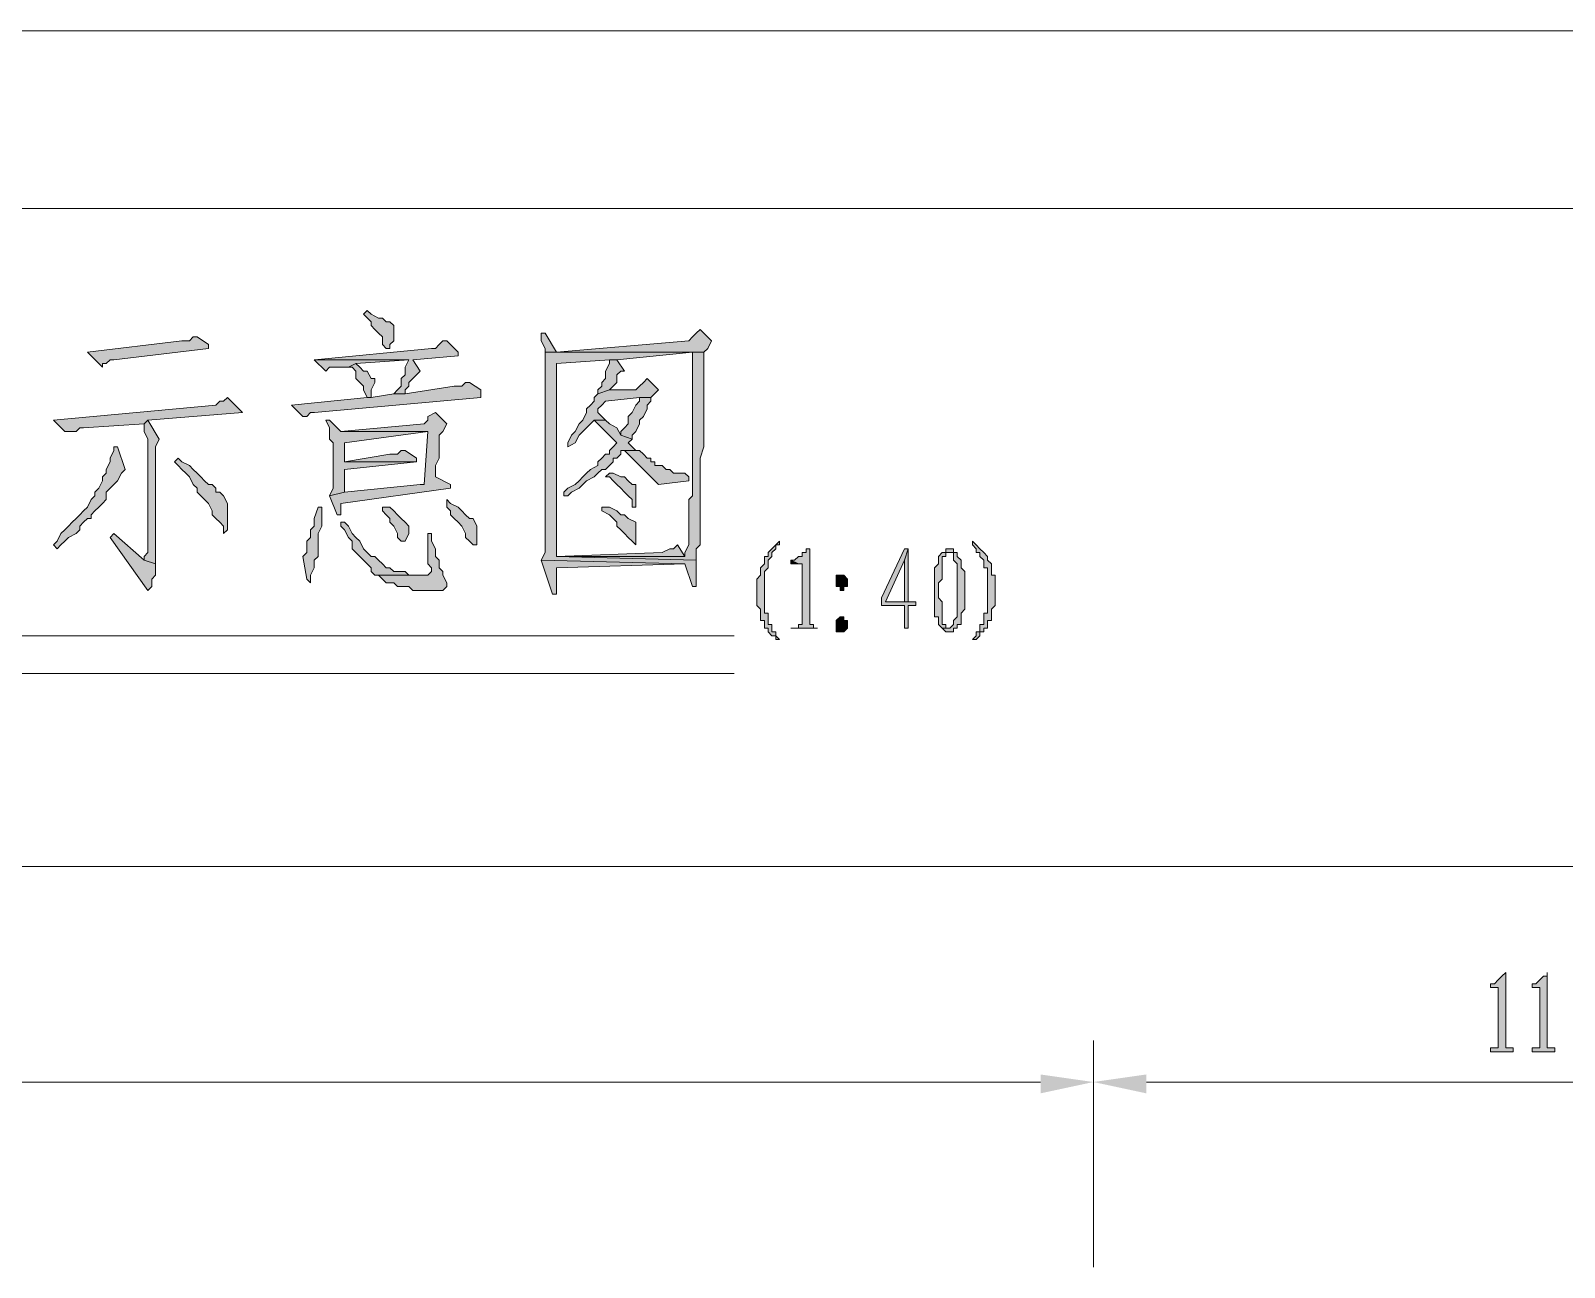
# Model space of a CAD drawing. Header units: millimetres. Extents: x 6 to 291, y 4 to 206.
# Drawn here: x 161.59 to 178.75, y 170.22 to 184.07 of the extents above; entities that cross this region are included whole.
import ezdxf

# ---------------------------------------------------------------- set-up
doc = ezdxf.new("R2010")
doc.units = ezdxf.units.MM
doc.layers.add('C00-00-00', color=7, linetype='Continuous')

msp = doc.modelspace()

# ---------------------------------------------------------------- hatches: boundary and pattern name
at = {"layer": 'C00-00-00'}
h = msp.add_hatch(color=256, dxfattribs=at)
h.dxf.hatch_style = 2
h.paths.add_polyline_path([(165.354006, 180.93267), (165.311672, 180.890336), (165.396339, 180.80567), (165.396339, 180.763336), (165.438672, 180.721003), (165.481006, 180.67867), (165.523339, 180.636336), (165.523339, 180.55167), (165.565672, 180.509336), (165.608006, 180.509336), (165.608006, 180.55167), (165.650339, 180.594003), (165.650339, 180.67867), (165.650339, 180.721003), (165.650339, 180.763336), (165.608006, 180.80567), (165.565672, 180.80567), (165.523339, 180.848003), (165.481006, 180.848003), (165.396339, 180.890336)])
h = msp.add_hatch(color=256, dxfattribs=at)
h.dxf.hatch_style = 2
h.paths.add_polyline_path([(163.449003, 180.636336), (163.406669, 180.636336), (163.364336, 180.594002), (163.322003, 180.594002), (163.279669, 180.594002), (162.221336, 180.467002), (162.390669, 180.297669), (162.390669, 180.340002), (162.433003, 180.340002), (162.475336, 180.382336), (162.517669, 180.382336), (163.576003, 180.509336), (163.576003, 180.551669)])
h = msp.add_hatch(color=256, dxfattribs=at)
h.dxf.hatch_style = 2
h.paths.add_polyline_path([(166.243002, 180.594003), (166.200669, 180.594003), (166.158335, 180.55167), (166.116002, 180.509337), (166.073669, 180.509337), (164.761335, 180.382337), (165.819669, 180.382337), (165.777335, 180.29767), (165.777335, 180.255337), (165.777335, 180.213003), (165.735002, 180.17067), (165.735002, 180.086003), (165.692669, 180.04367), (165.650335, 180.001337), (165.777335, 180.001337), (165.777335, 180.04367), (165.819669, 180.086003), (165.819669, 180.128337), (165.862002, 180.17067), (165.904335, 180.213003), (165.946669, 180.255337), (165.862002, 180.382337), (166.370002, 180.42467), (166.370002, 180.467003)])
h = msp.add_hatch(color=256, dxfattribs=at)
h.dxf.hatch_style = 2
h.paths.add_polyline_path([(167.343661, 180.67867), (167.301328, 180.67867), (167.301328, 180.594003), (167.343661, 180.509337), (167.343661, 180.467003), (168.994661, 180.467003), (168.994661, 179.78967), (168.994661, 179.705003), (168.994661, 178.858337), (168.952328, 178.816003), (168.952328, 178.689003), (168.952328, 178.64667), (168.952328, 178.350337), (168.952328, 178.308003), (168.909995, 178.223337), (168.909995, 178.181003), (167.470661, 178.181003), (169.036995, 178.13867), (169.036995, 178.26567), (169.079328, 178.308003), (169.079328, 178.689003), (169.079328, 178.731337), (169.079328, 179.28167), (169.121661, 179.40867), (169.121661, 180.04367), (169.121661, 180.128337), (169.121661, 180.467003), (167.470661, 180.467003)])
h = msp.add_hatch(color=256, dxfattribs=at)
h.dxf.hatch_style = 2
h.paths.add_polyline_path([(169.079328, 180.721002), (169.036994, 180.678669), (168.994661, 180.636336), (168.952328, 180.594002), (167.470661, 180.467002), (169.121661, 180.467002), (169.163994, 180.509336), (169.206328, 180.594002)])
h = msp.add_hatch(color=256, dxfattribs=at)
h.dxf.hatch_style = 2
h.paths.add_polyline_path([(167.343661, 180.467002), (167.343661, 180.340002), (167.343661, 178.731336), (167.343661, 178.646669), (167.343661, 178.223336), (167.301328, 178.138669), (168.909995, 178.096336), (168.994661, 177.842336), (169.036995, 177.842336), (169.036995, 177.884669), (169.036995, 177.969336), (169.036995, 178.011669), (169.036995, 178.138669), (167.470661, 178.181002), (167.470661, 178.223336), (167.470661, 180.340002), (168.063328, 180.382336), (168.147995, 180.382336), (168.994661, 180.467002)])
h = msp.add_hatch(color=256, dxfattribs=at)
h.dxf.hatch_style = 2
h.paths.add_polyline_path([(164.761326, 180.382336), (164.888326, 180.255336), (164.930659, 180.297669), (164.972992, 180.297669), (165.015326, 180.297669), (165.142326, 180.297669), (165.226992, 180.340002), (165.819659, 180.382336)])
h = msp.add_hatch(color=256, dxfattribs=at)
h.dxf.hatch_style = 2
h.paths.add_polyline_path([(165.226995, 180.340001), (165.142328, 180.297668), (165.184661, 180.297668), (165.226995, 180.255335), (165.226995, 180.170668), (165.269328, 180.128335), (165.311661, 180.086001), (165.311661, 180.043668), (165.353995, 179.959001), (165.396328, 179.959001), (165.396328, 180.043668), (165.438661, 180.128335), (165.438661, 180.170668), (165.396328, 180.170668), (165.353995, 180.255335), (165.311661, 180.255335), (165.269328, 180.297668)])
h = msp.add_hatch(color=256, dxfattribs=at)
h.dxf.hatch_style = 2
h.paths.add_polyline_path([(168.148005, 180.382336), (168.063339, 180.382336), (168.063339, 180.340002), (168.021005, 180.255336), (168.021005, 180.170669), (167.978672, 180.128336), (167.978672, 180.086002), (167.936339, 180.043669), (167.936339, 180.001336), (168.063339, 180.043669), (168.105672, 180.086002), (168.148005, 180.128336), (168.148005, 180.213002), (168.190339, 180.255336), (168.232672, 180.255336)])
h = msp.add_hatch(color=256, dxfattribs=at)
h.dxf.hatch_style = 2
h.paths.add_polyline_path([(166.497008, 180.128336), (166.454674, 180.128336), (166.412341, 180.086003), (166.327674, 180.086003), (165.777341, 180.001336), (165.650341, 180.001336), (165.396341, 179.959003), (165.354008, 179.959003), (164.507341, 179.874336), (164.634341, 179.747336), (164.676674, 179.747336), (164.719008, 179.789669), (164.761341, 179.789669), (166.624008, 179.959003), (166.624008, 180.043669)])
h = msp.add_hatch(color=256, dxfattribs=at)
h.dxf.hatch_style = 2
h.paths.add_polyline_path([(168.486663, 180.170668), (168.44433, 180.128335), (168.401997, 180.086002), (168.359663, 180.043668), (168.06333, 180.043668), (167.93633, 180.001335), (167.893997, 179.959002), (167.893997, 179.916668), (167.851663, 179.874335), (167.80933, 179.832002), (167.80933, 179.789668), (167.766997, 179.705002), (167.724663, 179.662668), (167.68233, 179.578002), (167.639997, 179.535668), (167.597663, 179.451002), (167.597663, 179.408668), (167.68233, 179.451002), (167.724663, 179.535668), (167.766997, 179.578002), (167.80933, 179.620335), (167.851663, 179.662668), (167.893997, 179.705002), (168.020997, 179.705002), (167.93633, 179.789668), (167.93633, 179.832002), (167.978663, 179.874335), (168.020997, 179.916668), (168.401997, 179.959002), (168.528997, 179.959002), (168.613663, 180.043668)])
h = msp.add_hatch(color=256, dxfattribs=at)
h.dxf.hatch_style = 2
h.paths.add_polyline_path([(163.787661, 179.959003), (163.745328, 179.91667), (163.702994, 179.91667), (163.660661, 179.874336), (161.840328, 179.705003), (161.967328, 179.578003), (162.051994, 179.578003), (162.094328, 179.578003), (162.136661, 179.620336), (162.178994, 179.620336), (162.856328, 179.66267), (162.898661, 179.705003), (163.956994, 179.78967), (163.914661, 179.832003)])
h = msp.add_hatch(color=256, dxfattribs=at)
h.dxf.hatch_style = 2
h.paths.add_polyline_path([(168.529006, 179.959003), (168.402006, 179.959003), (168.402006, 179.91667), (168.359672, 179.874336), (168.317339, 179.78967), (168.275006, 179.747336), (168.275006, 179.66267), (168.232672, 179.620336), (168.190339, 179.578003), (168.190339, 179.53567), (168.317339, 179.493336), (168.317339, 179.53567), (168.359672, 179.578003), (168.402006, 179.66267), (168.402006, 179.705003), (168.444339, 179.747336), (168.486672, 179.832003), (168.486672, 179.874336), (168.529006, 179.91667)])
h = msp.add_hatch(color=256, dxfattribs=at)
h.dxf.hatch_style = 2
h.paths.add_polyline_path([(166.116007, 179.78967), (166.03134, 179.747336), (166.03134, 179.705003), (165.989007, 179.66267), (165.057674, 179.578003), (166.03134, 179.578003), (165.989007, 178.985336), (165.946674, 178.985336), (165.100007, 178.90067), (164.930674, 178.858336), (165.01534, 178.64667), (165.057674, 178.64667), (165.057674, 178.731336), (165.057674, 178.77367), (166.28534, 178.943003), (166.28534, 178.985336), (166.116007, 179.070003), (166.116007, 179.197003), (166.15834, 179.28167), (166.15834, 179.493336), (166.15834, 179.53567), (166.200674, 179.578003), (166.243007, 179.66267)])
h = msp.add_hatch(color=256, dxfattribs=at)
h.dxf.hatch_style = 2
h.paths.add_polyline_path([(162.898665, 179.705003), (162.856331, 179.66267), (162.856331, 179.620336), (162.856331, 179.578003), (162.898665, 179.493336), (162.898665, 178.223336), (162.856331, 178.181003), (162.856331, 178.13867), (162.983331, 178.096336), (162.983331, 179.15467), (162.983331, 179.197003), (162.983331, 179.28167), (162.983331, 179.366336), (162.983331, 179.40867), (163.025665, 179.493336)])
h = msp.add_hatch(color=256, dxfattribs=at)
h.dxf.hatch_style = 2
h.paths.add_polyline_path([(164.930663, 179.705003), (164.888329, 179.705003), (164.930663, 179.620336), (164.930663, 179.53567), (164.930663, 179.493336), (164.972996, 179.451003), (164.972996, 179.28167), (164.972996, 179.197003), (164.972996, 178.985336), (164.972996, 178.943003), (164.930663, 178.858336), (165.099996, 178.90067), (165.099996, 179.15467), (165.904329, 179.239336), (165.099996, 179.239336), (165.099996, 179.28167), (165.099996, 179.451003), (166.031329, 179.578003), (165.057663, 179.578003)])
h = msp.add_hatch(color=256, dxfattribs=at)
h.dxf.hatch_style = 2
h.paths.add_polyline_path([(168.020994, 179.705003), (167.893994, 179.705003), (168.147994, 179.451003), (168.105661, 179.40867), (168.063328, 179.366336), (168.063328, 179.324003), (168.020994, 179.324003), (167.978661, 179.28167), (167.936328, 179.239336), (167.936328, 179.197003), (167.851661, 179.15467), (167.809328, 179.112336), (167.766994, 179.070003), (167.724661, 179.02767), (167.682328, 178.985336), (167.597661, 178.943003), (167.555328, 178.90067), (167.555328, 178.858336), (167.597661, 178.858336), (167.639994, 178.90067), (167.724661, 178.943003), (167.766994, 178.985336), (167.809328, 179.02767), (167.893994, 179.070003), (167.936328, 179.112336), (167.978661, 179.15467), (168.020994, 179.15467), (168.063328, 179.197003), (168.105661, 179.239336), (168.105661, 179.28167), (168.147994, 179.28167), (168.190328, 179.324003), (168.190328, 179.366336), (168.232661, 179.366336), (168.359661, 179.366336), (168.317328, 179.40867), (168.274994, 179.451003), (168.317328, 179.493336), (168.190328, 179.53567), (168.147994, 179.620336), (168.063328, 179.66267)])
h = msp.add_hatch(color=256, dxfattribs=at)
h.dxf.hatch_style = 2
h.paths.add_polyline_path([(162.560006, 179.408669), (162.517673, 179.408669), (162.517673, 179.366336), (162.47534, 179.281669), (162.47534, 179.239336), (162.433006, 179.154669), (162.433006, 179.112336), (162.390673, 179.070002), (162.390673, 179.027669), (162.34834, 178.943002), (162.306006, 178.900669), (162.306006, 178.858336), (162.263673, 178.816002), (162.22134, 178.731336), (162.179006, 178.689002), (162.136673, 178.646669), (162.09434, 178.604336), (162.052006, 178.562002), (162.009673, 178.519669), (161.96734, 178.477336), (161.925006, 178.435002), (161.882673, 178.350336), (161.84034, 178.308002), (161.882673, 178.265669), (161.925006, 178.308002), (161.96734, 178.350336), (162.009673, 178.392669), (162.09434, 178.435002), (162.136673, 178.477336), (162.136673, 178.519669), (162.179006, 178.562002), (162.22134, 178.604336), (162.263673, 178.604336), (162.263673, 178.646669), (162.306006, 178.689002), (162.34834, 178.731336), (162.390673, 178.773669), (162.433006, 178.816002), (162.433006, 178.900669), (162.47534, 178.943002), (162.517673, 178.985336), (162.560006, 179.027669), (162.60234, 179.112336), (162.644673, 179.154669)])
h = msp.add_hatch(color=256, dxfattribs=at)
h.dxf.hatch_style = 2
h.paths.add_polyline_path([(163.237339, 179.281668), (163.195006, 179.239335), (163.237339, 179.197001), (163.279672, 179.154668), (163.322006, 179.112335), (163.364339, 179.070001), (163.406672, 178.985335), (163.449006, 178.943001), (163.449006, 178.900668), (163.491339, 178.858335), (163.533672, 178.816001), (163.576006, 178.773668), (163.618339, 178.689001), (163.618339, 178.646668), (163.660672, 178.604335), (163.703006, 178.562001), (163.745339, 178.519668), (163.745339, 178.435001), (163.787672, 178.477335), (163.787672, 178.773668), (163.745339, 178.858335), (163.703006, 178.900668), (163.660672, 178.900668), (163.660672, 178.943001), (163.618339, 178.985335), (163.576006, 178.985335), (163.533672, 179.027668), (163.491339, 179.070001), (163.449006, 179.112335), (163.406672, 179.154668), (163.364339, 179.197001), (163.279672, 179.239335)])
h = msp.add_hatch(color=256, dxfattribs=at)
h.dxf.hatch_style = 2
h.paths.add_polyline_path([(165.777333, 179.366337), (165.734999, 179.366337), (165.692666, 179.324004), (165.650333, 179.324004), (165.607999, 179.324004), (165.099999, 179.239337), (165.904333, 179.239337), (165.904333, 179.28167)])
h = msp.add_hatch(color=256, dxfattribs=at)
h.dxf.hatch_style = 2
h.paths.add_polyline_path([(168.359669, 179.366337), (168.232669, 179.366337), (168.613669, 178.985337), (168.952335, 179.02767), (168.952335, 179.070004), (168.910002, 179.112337), (168.825335, 179.112337), (168.783002, 179.112337), (168.740669, 179.15467), (168.698335, 179.15467), (168.656002, 179.197004), (168.613669, 179.197004), (168.571335, 179.197004), (168.571335, 179.239337), (168.529002, 179.239337), (168.529002, 179.28167), (168.486669, 179.28167), (168.444335, 179.324004), (168.402002, 179.366337)])
h = msp.add_hatch(color=256, dxfattribs=at)
h.dxf.hatch_style = 2
h.paths.add_polyline_path([(168.063337, 179.112335), (168.021003, 179.070002), (168.063337, 179.070002), (168.10567, 179.027668), (168.148003, 178.985335), (168.190337, 178.943002), (168.23267, 178.900668), (168.275003, 178.858335), (168.317337, 178.816002), (168.317337, 178.731335), (168.35967, 178.731335), (168.35967, 178.816002), (168.35967, 178.943002), (168.35967, 178.985335), (168.317337, 178.985335), (168.275003, 179.027668), (168.23267, 179.070002), (168.190337, 179.070002), (168.10567, 179.112335)])
h = msp.add_hatch(color=256, dxfattribs=at)
h.dxf.hatch_style = 2
h.paths.add_polyline_path([(164.845994, 178.731336), (164.803661, 178.731336), (164.761328, 178.604336), (164.761328, 178.51967), (164.718994, 178.477336), (164.718994, 178.39267), (164.676661, 178.350336), (164.676661, 178.26567), (164.676661, 178.223336), (164.634328, 178.181003), (164.676661, 177.927003), (164.718994, 177.88467), (164.718994, 177.927003), (164.718994, 177.969336), (164.761328, 178.054003), (164.761328, 178.13867), (164.803661, 178.181003), (164.803661, 178.223336), (164.803661, 178.435003), (164.845994, 178.51967)])
h = msp.add_hatch(color=256, dxfattribs=at)
h.dxf.hatch_style = 2
h.paths.add_polyline_path([(165.523327, 178.731336), (165.523327, 178.689003), (165.56566, 178.64667), (165.607994, 178.604336), (165.607994, 178.562003), (165.650327, 178.51967), (165.69266, 178.435003), (165.69266, 178.39267), (165.734994, 178.350336), (165.777327, 178.350336), (165.81966, 178.435003), (165.81966, 178.51967), (165.777327, 178.562003), (165.734994, 178.604336), (165.69266, 178.64667), (165.650327, 178.689003), (165.607994, 178.731336)])
h = msp.add_hatch(color=256, dxfattribs=at)
h.dxf.hatch_style = 2
h.paths.add_polyline_path([(166.243002, 178.816003), (166.243002, 178.731336), (166.285335, 178.689003), (166.285335, 178.64667), (166.327669, 178.604336), (166.370002, 178.562003), (166.412335, 178.51967), (166.454669, 178.435003), (166.454669, 178.39267), (166.497002, 178.350336), (166.539335, 178.308003), (166.581669, 178.308003), (166.581669, 178.39267), (166.581669, 178.477336), (166.581669, 178.51967), (166.539335, 178.604336), (166.497002, 178.604336), (166.454669, 178.64667), (166.412335, 178.689003), (166.370002, 178.731336), (166.285335, 178.77367)])
h = msp.add_hatch(color=256, dxfattribs=at)
h.dxf.hatch_style = 2
h.paths.add_polyline_path([(168.020994, 178.731336), (167.978661, 178.731336), (167.978661, 178.689003), (168.063328, 178.64667), (168.105661, 178.604336), (168.147994, 178.562003), (168.147994, 178.51967), (168.190328, 178.477336), (168.232661, 178.435003), (168.274994, 178.39267), (168.317328, 178.350336), (168.359661, 178.308003), (168.359661, 178.350336), (168.359661, 178.51967), (168.359661, 178.562003), (168.274994, 178.604336), (168.232661, 178.64667), (168.190328, 178.64667), (168.147994, 178.689003), (168.063328, 178.731336)])
h = msp.add_hatch(color=256, dxfattribs=at)
h.dxf.hatch_style = 2
h.paths.add_polyline_path([(165.1, 178.562003), (165.057667, 178.562003), (165.057667, 178.51967), (165.1, 178.477337), (165.142333, 178.39267), (165.184667, 178.350337), (165.184667, 178.26567), (165.227, 178.223337), (165.269333, 178.181003), (165.311667, 178.13867), (165.354, 178.096337), (165.396333, 178.054003), (165.396333, 178.01167), (165.438667, 177.969337), (165.481, 177.969337), (165.989, 177.969337), (165.904333, 177.969337), (165.862, 177.969337), (165.819667, 177.969337), (165.777333, 178.01167), (165.692667, 178.01167), (165.650333, 178.01167), (165.608, 178.054003), (165.565667, 178.054003), (165.523333, 178.096337), (165.481, 178.13867), (165.438667, 178.181003), (165.396333, 178.181003), (165.354, 178.223337), (165.311667, 178.26567), (165.269333, 178.350337), (165.227, 178.39267), (165.184667, 178.435003), (165.142333, 178.51967)])
h = msp.add_hatch(color=256, dxfattribs=at)
h.dxf.hatch_style = 2
h.paths.add_polyline_path([(162.517664, 178.435002), (162.475331, 178.392669), (162.898664, 177.800002), (162.940997, 177.842336), (162.940997, 177.927002), (162.983331, 177.969336), (162.983331, 178.054002), (162.983331, 178.096336), (162.856331, 178.138669)])
h = msp.add_hatch(color=256, dxfattribs=at)
h.dxf.hatch_style = 2
h.paths.add_polyline_path([(166.073665, 178.435002), (166.031331, 178.435002), (166.031331, 178.308002), (166.031331, 178.223336), (166.031331, 178.096336), (166.073665, 178.054002), (166.073665, 178.011669), (166.031331, 177.969336), (165.480998, 177.969336), (165.523331, 177.927002), (165.565665, 177.884669), (165.607998, 177.884669), (165.650331, 177.884669), (165.692665, 177.842336), (165.777331, 177.842336), (165.819665, 177.842336), (165.861998, 177.800002), (165.988998, 177.800002), (166.031331, 177.800002), (166.073665, 177.800002), (166.158331, 177.800002), (166.200665, 177.800002), (166.242998, 177.842336), (166.242998, 177.884669), (166.200665, 177.969336), (166.200665, 178.011669), (166.158331, 178.054002), (166.158331, 178.096336), (166.158331, 178.138669), (166.115998, 178.181002), (166.115998, 178.265669), (166.073665, 178.350336)])
h = msp.add_hatch(color=256, dxfattribs=at)
h.dxf.hatch_style = 2
h.paths.add_polyline_path([(168.825338, 178.308004), (168.783004, 178.26567), (168.740671, 178.26567), (168.656004, 178.223337), (167.470671, 178.181004), (168.910004, 178.181004)])
h = msp.add_hatch(color=256, dxfattribs=at)
h.dxf.hatch_style = 2
h.paths.add_polyline_path([(169.96834, 178.350336), (169.926006, 178.308002), (169.883673, 178.265669), (169.84134, 178.223336), (169.84134, 178.181002), (169.799006, 178.181002), (169.799006, 178.138669), (169.799006, 178.096336), (169.756673, 178.054002), (169.756673, 178.011669), (169.756673, 177.969336), (169.71434, 177.927002), (169.71434, 177.800002), (169.71434, 177.630669), (169.756673, 177.588336), (169.756673, 177.546002), (169.756673, 177.503669), (169.756673, 177.461336), (169.799006, 177.461336), (169.799006, 177.419002), (169.799006, 177.376669), (169.84134, 177.376669), (169.84134, 177.334336), (169.883673, 177.292002), (169.926006, 177.292002), (169.926006, 177.249669), (169.96834, 177.249669), (169.926006, 177.292002), (169.926006, 177.334336), (169.883673, 177.334336), (169.883673, 177.376669), (169.883673, 177.419002), (169.84134, 177.419002), (169.84134, 177.461336), (169.84134, 177.546002), (169.799006, 177.546002), (169.799006, 178.011669), (169.84134, 178.054002), (169.84134, 178.096336), (169.84134, 178.138669), (169.883673, 178.181002), (169.883673, 178.223336), (169.926006, 178.265669), (169.926006, 178.308002), (169.96834, 178.308002)])
h = msp.add_hatch(color=256, dxfattribs=at)
h.dxf.hatch_style = 2
h.paths.add_polyline_path([(170.306998, 178.265669), (170.264665, 178.265669), (170.264665, 178.223336), (170.222331, 178.223336), (170.222331, 178.181002), (170.179998, 178.181002), (170.137665, 178.138669), (170.095331, 178.138669), (170.179998, 178.096336), (170.222331, 178.096336), (170.222331, 178.054002), (170.222331, 177.461336), (170.222331, 177.419002), (170.179998, 177.419002), (170.179998, 177.376669), (170.095331, 177.376669), (170.391665, 177.376669), (170.349331, 177.376669), (170.349331, 177.419002), (170.306998, 177.419002)])
h = msp.add_hatch(color=256, dxfattribs=at)
h.dxf.hatch_style = 2
h.paths.add_polyline_path([(171.407674, 178.265669), (171.36534, 178.265669), (171.11134, 177.715336), (171.11134, 177.630669), (171.36534, 177.630669), (171.36534, 177.376669), (171.407674, 177.376669), (171.407674, 177.630669), (171.49234, 177.630669), (171.49234, 177.673002), (171.407674, 177.673002), (171.153674, 177.673002), (171.36534, 178.138669)])
h = msp.add_hatch(color=256, dxfattribs=at)
h.dxf.hatch_style = 2
h.paths.add_polyline_path([(171.407674, 178.265669), (171.365331, 178.138668), (171.365331, 177.673003), (171.153668, 177.673003), (171.407674, 177.673003)])
h = msp.add_hatch(color=256, dxfattribs=at)
h.dxf.hatch_style = 2
h.paths.add_polyline_path([(171.788674, 178.223335), (171.746341, 178.181001), (171.746341, 178.138668), (171.746341, 178.096335), (171.704008, 178.054001), (171.704008, 178.011668), (171.704008, 177.969335), (171.704008, 177.588335), (171.704008, 177.546001), (171.704008, 177.503668), (171.746341, 177.503668), (171.746341, 177.461335), (171.746341, 177.419001), (171.788674, 177.376668), (171.873341, 177.376668), (171.831008, 177.376668), (171.831008, 177.419001), (171.788674, 177.419001), (171.788674, 177.503668), (171.788674, 177.673001), (171.746341, 177.715335), (171.746341, 177.884668), (171.788674, 177.927001), (171.788674, 178.096335), (171.788674, 178.181001), (171.831008, 178.181001), (171.831008, 178.223335), (171.873341, 178.223335)])
h = msp.add_hatch(color=256, dxfattribs=at)
h.dxf.hatch_style = 2
h.paths.add_polyline_path([(171.873327, 178.265669), (171.830994, 178.265669), (171.830994, 178.223336), (171.78866, 178.223336), (171.91566, 178.223336), (171.91566, 178.181002), (171.91566, 178.138669), (171.957994, 178.096336), (171.957994, 178.011669), (171.957994, 177.969336), (171.957994, 177.800002), (171.957994, 177.588336), (171.957994, 177.503669), (171.91566, 177.461336), (171.91566, 177.419002), (171.873327, 177.376669), (171.78866, 177.376669), (171.830994, 177.334336), (171.91566, 177.334336), (171.91566, 177.376669), (171.957994, 177.376669), (171.957994, 177.419002), (172.000327, 177.419002), (172.000327, 177.461336), (172.000327, 177.546002), (172.04266, 177.588336), (172.04266, 177.673002), (172.04266, 177.715336), (172.04266, 177.842336), (172.04266, 177.884669), (172.04266, 178.011669), (172.000327, 178.054002), (172.000327, 178.096336), (172.000327, 178.138669), (171.957994, 178.181002), (171.957994, 178.223336), (171.91566, 178.223336), (171.91566, 178.265669)])
h = msp.add_hatch(color=256, dxfattribs=at)
h.dxf.hatch_style = 2
h.paths.add_polyline_path([(172.127333, 178.350336), (172.127333, 178.308002), (172.169666, 178.265669), (172.169666, 178.223336), (172.211999, 178.223336), (172.211999, 178.181002), (172.254333, 178.138669), (172.254333, 178.096336), (172.254333, 178.054002), (172.296666, 178.054002), (172.296666, 177.757669), (172.296666, 177.546002), (172.254333, 177.546002), (172.254333, 177.461336), (172.254333, 177.419002), (172.211999, 177.419002), (172.211999, 177.376669), (172.211999, 177.334336), (172.169666, 177.334336), (172.169666, 177.292002), (172.127333, 177.249669), (172.169666, 177.249669), (172.211999, 177.292002), (172.211999, 177.334336), (172.254333, 177.334336), (172.254333, 177.376669), (172.296666, 177.376669), (172.296666, 177.419002), (172.296666, 177.461336), (172.338999, 177.461336), (172.338999, 177.503669), (172.338999, 177.588336), (172.381333, 177.630669), (172.381333, 177.969336), (172.338999, 177.969336), (172.338999, 178.054002), (172.338999, 178.096336), (172.296666, 178.138669), (172.296666, 178.181002), (172.254333, 178.223336), (172.211999, 178.265669), (172.169666, 178.308002)])
h = msp.add_hatch(color=256, dxfattribs=at)
h.dxf.hatch_style = 2
h.paths.add_polyline_path([(167.301335, 178.138668), (167.42833, 177.75767), (167.470672, 177.75767), (167.470672, 178.054002), (168.910006, 178.096336)])
h = msp.add_hatch(color=256, dxfattribs=at)
h.dxf.hatch_style = 2
h.paths.add_polyline_path([(170.095335, 178.138668), (170.095335, 178.096336), (170.180003, 178.096336)])
h = msp.add_hatch(color=256, dxfattribs=at)
h.dxf.hatch_style = 2
h.paths.add_polyline_path([(170.645672, 177.969335), (170.603339, 177.969335), (170.603339, 177.927002), (170.603339, 177.842335), (170.645672, 177.842335), (170.645672, 177.800002), (170.688006, 177.800002), (170.688006, 177.842335), (170.730339, 177.842335), (170.730339, 177.927002), (170.688006, 177.969335)])
h = msp.add_hatch(color=256, dxfattribs=at)
h.dxf.hatch_style = 2
h.paths.add_polyline_path([(170.645672, 177.50367), (170.603339, 177.461337), (170.603339, 177.37667), (170.603339, 177.334337), (170.645672, 177.334337), (170.688006, 177.334337), (170.730339, 177.37667), (170.730339, 177.461337), (170.688006, 177.461337), (170.688006, 177.50367)])
h = msp.add_hatch(color=256, dxfattribs=at)
h.dxf.hatch_style = 2
h.paths.add_polyline_path([(178.096332, 173.524336), (178.053999, 173.482003), (178.011665, 173.43967), (177.969332, 173.397336), (177.926999, 173.397336), (177.926999, 173.355003), (178.011665, 173.355003), (178.011665, 172.67767), (177.969332, 172.67767), (177.926999, 172.67767), (177.926999, 172.635336), (178.180999, 172.635336), (178.180999, 172.67767), (178.096332, 172.67767), (178.096332, 172.720003)])
h = msp.add_hatch(color=256, dxfattribs=at)
h.dxf.hatch_style = 2
h.paths.add_polyline_path([(178.562001, 173.524336), (178.562001, 173.482003), (178.519668, 173.482003), (178.477335, 173.43967), (178.435001, 173.397336), (178.392668, 173.397336), (178.392668, 173.355003), (178.477335, 173.355003), (178.477335, 172.67767), (178.435001, 172.67767), (178.392668, 172.67767), (178.392668, 172.635336), (178.646668, 172.635336), (178.646668, 172.67767), (178.562001, 172.67767), (178.562001, 172.720003)])
h = msp.add_hatch(color=256, dxfattribs=at)
h.dxf.hatch_style = 2
h.paths.add_polyline_path([(177.926995, 173.355003), (177.969337, 173.355003)])
h = msp.add_hatch(color=256, dxfattribs=at)
h.dxf.hatch_style = 2
h.paths.add_polyline_path([(178.392664, 173.355003), (178.435006, 173.355003), (178.477333, 173.355003)])
h = msp.add_hatch(color=256, dxfattribs=at)
h.dxf.hatch_style = 2
h.paths.add_polyline_path([(172.889334, 172.381334), (172.889334, 172.169671), (173.481998, 172.29667)])
h = msp.add_hatch(color=256, dxfattribs=at)
h.dxf.hatch_style = 2
h.paths.add_polyline_path([(174.074662, 172.381334), (174.074662, 172.169671), (173.481998, 172.29667)])

# ---------------------------------------------------------------- linework, layer by layer
at = {"layer": 'C00-00-00', "lineweight": 5}
for points in [[(146.812001, 184.065335), (247.142004, 184.065335)], [(36.110332, 182.07567), (247.142004, 182.07567)], [(150.70666, 177.292002), (169.460328, 177.292002)], [(150.70666, 176.868669), (169.460328, 176.868669)], [(40.470669, 174.709669), (183.472667, 174.709669)], [(173.481998, 170.222337), (173.481998, 172.762335)], [(173.481998, 170.222337), (173.481998, 172.762335)], [(138.00666, 172.29667), (172.889334, 172.29667)], [(174.074662, 172.29667), (183.472667, 172.29667)]]:
    msp.add_lwpolyline(points, dxfattribs=at)
at = {"layer": 'C00-00-00', "lineweight": 13}
for points in [[(165.354006, 180.93267), (165.311672, 180.890336), (165.396339, 180.80567), (165.396339, 180.763336), (165.438672, 180.721003), (165.481006, 180.67867), (165.523339, 180.636336), (165.523339, 180.55167), (165.565672, 180.509336), (165.608006, 180.509336), (165.608006, 180.55167), (165.650339, 180.594003), (165.650339, 180.67867), (165.650339, 180.721003), (165.650339, 180.763336), (165.608006, 180.80567), (165.565672, 180.80567), (165.523339, 180.848003), (165.481006, 180.848003), (165.396339, 180.890336)], [(163.449003, 180.636336), (163.406669, 180.636336), (163.364336, 180.594002), (163.322003, 180.594002), (163.279669, 180.594002), (162.221336, 180.467002), (162.390669, 180.297669), (162.390669, 180.340002), (162.433003, 180.340002), (162.475336, 180.382336), (162.517669, 180.382336), (163.576003, 180.509336), (163.576003, 180.551669)], [(166.243002, 180.594003), (166.200669, 180.594003), (166.158335, 180.55167), (166.116002, 180.509337), (166.073669, 180.509337), (164.761335, 180.382337), (165.819669, 180.382337), (165.777335, 180.29767), (165.777335, 180.255337), (165.777335, 180.213003), (165.735002, 180.17067), (165.735002, 180.086003), (165.692669, 180.04367), (165.650335, 180.001337), (165.777335, 180.001337), (165.777335, 180.04367), (165.819669, 180.086003), (165.819669, 180.128337), (165.862002, 180.17067), (165.904335, 180.213003), (165.946669, 180.255337), (165.862002, 180.382337), (166.370002, 180.42467), (166.370002, 180.467003)], [(167.343661, 180.67867), (167.301328, 180.67867), (167.301328, 180.594003), (167.343661, 180.509337), (167.343661, 180.467003), (168.994661, 180.467003), (168.994661, 179.78967), (168.994661, 179.705003), (168.994661, 178.858337), (168.952328, 178.816003), (168.952328, 178.689003), (168.952328, 178.64667), (168.952328, 178.350337), (168.952328, 178.308003), (168.909995, 178.223337), (168.909995, 178.181003), (167.470661, 178.181003), (169.036995, 178.13867), (169.036995, 178.26567), (169.079328, 178.308003), (169.079328, 178.689003), (169.079328, 178.731337), (169.079328, 179.28167), (169.121661, 179.40867), (169.121661, 180.04367), (169.121661, 180.128337), (169.121661, 180.467003), (167.470661, 180.467003)], [(169.079328, 180.721002), (169.036994, 180.678669), (168.994661, 180.636336), (168.952328, 180.594002), (167.470661, 180.467002), (169.121661, 180.467002), (169.163994, 180.509336), (169.206328, 180.594002)], [(167.343661, 180.467002), (167.343661, 180.340002), (167.343661, 178.731336), (167.343661, 178.646669), (167.343661, 178.223336), (167.301328, 178.138669), (168.909995, 178.096336), (168.994661, 177.842336), (169.036995, 177.842336), (169.036995, 177.884669), (169.036995, 177.969336), (169.036995, 178.011669), (169.036995, 178.138669), (167.470661, 178.181002), (167.470661, 178.223336), (167.470661, 180.340002), (168.063328, 180.382336), (168.147995, 180.382336), (168.994661, 180.467002)], [(164.761326, 180.382336), (164.888326, 180.255336), (164.930659, 180.297669), (164.972992, 180.297669), (165.015326, 180.297669), (165.142326, 180.297669), (165.226992, 180.340002), (165.819659, 180.382336)], [(165.226995, 180.340001), (165.142328, 180.297668), (165.184661, 180.297668), (165.226995, 180.255335), (165.226995, 180.170668), (165.269328, 180.128335), (165.311661, 180.086001), (165.311661, 180.043668), (165.353995, 179.959001), (165.396328, 179.959001), (165.396328, 180.043668), (165.438661, 180.128335), (165.438661, 180.170668), (165.396328, 180.170668), (165.353995, 180.255335), (165.311661, 180.255335), (165.269328, 180.297668)], [(168.148005, 180.382336), (168.063339, 180.382336), (168.063339, 180.340002), (168.021005, 180.255336), (168.021005, 180.170669), (167.978672, 180.128336), (167.978672, 180.086002), (167.936339, 180.043669), (167.936339, 180.001336), (168.063339, 180.043669), (168.105672, 180.086002), (168.148005, 180.128336), (168.148005, 180.213002), (168.190339, 180.255336), (168.232672, 180.255336)], [(166.497008, 180.128336), (166.454674, 180.128336), (166.412341, 180.086003), (166.327674, 180.086003), (165.777341, 180.001336), (165.650341, 180.001336), (165.396341, 179.959003), (165.354008, 179.959003), (164.507341, 179.874336), (164.634341, 179.747336), (164.676674, 179.747336), (164.719008, 179.789669), (164.761341, 179.789669), (166.624008, 179.959003), (166.624008, 180.043669)], [(168.486663, 180.170668), (168.44433, 180.128335), (168.401997, 180.086002), (168.359663, 180.043668), (168.06333, 180.043668), (167.93633, 180.001335), (167.893997, 179.959002), (167.893997, 179.916668), (167.851663, 179.874335), (167.80933, 179.832002), (167.80933, 179.789668), (167.766997, 179.705002), (167.724663, 179.662668), (167.68233, 179.578002), (167.639997, 179.535668), (167.597663, 179.451002), (167.597663, 179.408668), (167.68233, 179.451002), (167.724663, 179.535668), (167.766997, 179.578002), (167.80933, 179.620335), (167.851663, 179.662668), (167.893997, 179.705002), (168.020997, 179.705002), (167.93633, 179.789668), (167.93633, 179.832002), (167.978663, 179.874335), (168.020997, 179.916668), (168.401997, 179.959002), (168.528997, 179.959002), (168.613663, 180.043668)], [(163.787661, 179.959003), (163.745328, 179.91667), (163.702994, 179.91667), (163.660661, 179.874336), (161.840328, 179.705003), (161.967328, 179.578003), (162.051994, 179.578003), (162.094328, 179.578003), (162.136661, 179.620336), (162.178994, 179.620336), (162.856328, 179.66267), (162.898661, 179.705003), (163.956994, 179.78967), (163.914661, 179.832003)], [(168.529006, 179.959003), (168.402006, 179.959003), (168.402006, 179.91667), (168.359672, 179.874336), (168.317339, 179.78967), (168.275006, 179.747336), (168.275006, 179.66267), (168.232672, 179.620336), (168.190339, 179.578003), (168.190339, 179.53567), (168.317339, 179.493336), (168.317339, 179.53567), (168.359672, 179.578003), (168.402006, 179.66267), (168.402006, 179.705003), (168.444339, 179.747336), (168.486672, 179.832003), (168.486672, 179.874336), (168.529006, 179.91667)], [(166.116007, 179.78967), (166.03134, 179.747336), (166.03134, 179.705003), (165.989007, 179.66267), (165.057674, 179.578003), (166.03134, 179.578003), (165.989007, 178.985336), (165.946674, 178.985336), (165.100007, 178.90067), (164.930674, 178.858336), (165.01534, 178.64667), (165.057674, 178.64667), (165.057674, 178.731336), (165.057674, 178.77367), (166.28534, 178.943003), (166.28534, 178.985336), (166.116007, 179.070003), (166.116007, 179.197003), (166.15834, 179.28167), (166.15834, 179.493336), (166.15834, 179.53567), (166.200674, 179.578003), (166.243007, 179.66267)], [(162.898665, 179.705003), (162.856331, 179.66267), (162.856331, 179.620336), (162.856331, 179.578003), (162.898665, 179.493336), (162.898665, 178.223336), (162.856331, 178.181003), (162.856331, 178.13867), (162.983331, 178.096336), (162.983331, 179.15467), (162.983331, 179.197003), (162.983331, 179.28167), (162.983331, 179.366336), (162.983331, 179.40867), (163.025665, 179.493336)], [(164.930663, 179.705003), (164.888329, 179.705003), (164.930663, 179.620336), (164.930663, 179.53567), (164.930663, 179.493336), (164.972996, 179.451003), (164.972996, 179.28167), (164.972996, 179.197003), (164.972996, 178.985336), (164.972996, 178.943003), (164.930663, 178.858336), (165.099996, 178.90067), (165.099996, 179.15467), (165.904329, 179.239336), (165.099996, 179.239336), (165.099996, 179.28167), (165.099996, 179.451003), (166.031329, 179.578003), (165.057663, 179.578003)], [(168.020994, 179.705003), (167.893994, 179.705003), (168.147994, 179.451003), (168.105661, 179.40867), (168.063328, 179.366336), (168.063328, 179.324003), (168.020994, 179.324003), (167.978661, 179.28167), (167.936328, 179.239336), (167.936328, 179.197003), (167.851661, 179.15467), (167.809328, 179.112336), (167.766994, 179.070003), (167.724661, 179.02767), (167.682328, 178.985336), (167.597661, 178.943003), (167.555328, 178.90067), (167.555328, 178.858336), (167.597661, 178.858336), (167.639994, 178.90067), (167.724661, 178.943003), (167.766994, 178.985336), (167.809328, 179.02767), (167.893994, 179.070003), (167.936328, 179.112336), (167.978661, 179.15467), (168.020994, 179.15467), (168.063328, 179.197003), (168.105661, 179.239336), (168.105661, 179.28167), (168.147994, 179.28167), (168.190328, 179.324003), (168.190328, 179.366336), (168.232661, 179.366336), (168.359661, 179.366336), (168.317328, 179.40867), (168.274994, 179.451003), (168.317328, 179.493336), (168.190328, 179.53567), (168.147994, 179.620336), (168.063328, 179.66267)], [(162.560006, 179.408669), (162.517673, 179.408669), (162.517673, 179.366336), (162.47534, 179.281669), (162.47534, 179.239336), (162.433006, 179.154669), (162.433006, 179.112336), (162.390673, 179.070002), (162.390673, 179.027669), (162.34834, 178.943002), (162.306006, 178.900669), (162.306006, 178.858336), (162.263673, 178.816002), (162.22134, 178.731336), (162.179006, 178.689002), (162.136673, 178.646669), (162.09434, 178.604336), (162.052006, 178.562002), (162.009673, 178.519669), (161.96734, 178.477336), (161.925006, 178.435002), (161.882673, 178.350336), (161.84034, 178.308002), (161.882673, 178.265669), (161.925006, 178.308002), (161.96734, 178.350336), (162.009673, 178.392669), (162.09434, 178.435002), (162.136673, 178.477336), (162.136673, 178.519669), (162.179006, 178.562002), (162.22134, 178.604336), (162.263673, 178.604336), (162.263673, 178.646669), (162.306006, 178.689002), (162.34834, 178.731336), (162.390673, 178.773669), (162.433006, 178.816002), (162.433006, 178.900669), (162.47534, 178.943002), (162.517673, 178.985336), (162.560006, 179.027669), (162.60234, 179.112336), (162.644673, 179.154669)], [(163.237339, 179.281668), (163.195006, 179.239335), (163.237339, 179.197001), (163.279672, 179.154668), (163.322006, 179.112335), (163.364339, 179.070001), (163.406672, 178.985335), (163.449006, 178.943001), (163.449006, 178.900668), (163.491339, 178.858335), (163.533672, 178.816001), (163.576006, 178.773668), (163.618339, 178.689001), (163.618339, 178.646668), (163.660672, 178.604335), (163.703006, 178.562001), (163.745339, 178.519668), (163.745339, 178.435001), (163.787672, 178.477335), (163.787672, 178.773668), (163.745339, 178.858335), (163.703006, 178.900668), (163.660672, 178.900668), (163.660672, 178.943001), (163.618339, 178.985335), (163.576006, 178.985335), (163.533672, 179.027668), (163.491339, 179.070001), (163.449006, 179.112335), (163.406672, 179.154668), (163.364339, 179.197001), (163.279672, 179.239335)], [(165.777333, 179.366337), (165.734999, 179.366337), (165.692666, 179.324004), (165.650333, 179.324004), (165.607999, 179.324004), (165.099999, 179.239337), (165.904333, 179.239337), (165.904333, 179.28167)], [(168.359669, 179.366337), (168.232669, 179.366337), (168.613669, 178.985337), (168.952335, 179.02767), (168.952335, 179.070004), (168.910002, 179.112337), (168.825335, 179.112337), (168.783002, 179.112337), (168.740669, 179.15467), (168.698335, 179.15467), (168.656002, 179.197004), (168.613669, 179.197004), (168.571335, 179.197004), (168.571335, 179.239337), (168.529002, 179.239337), (168.529002, 179.28167), (168.486669, 179.28167), (168.444335, 179.324004), (168.402002, 179.366337)], [(168.063337, 179.112335), (168.021003, 179.070002), (168.063337, 179.070002), (168.10567, 179.027668), (168.148003, 178.985335), (168.190337, 178.943002), (168.23267, 178.900668), (168.275003, 178.858335), (168.317337, 178.816002), (168.317337, 178.731335), (168.35967, 178.731335), (168.35967, 178.816002), (168.35967, 178.943002), (168.35967, 178.985335), (168.317337, 178.985335), (168.275003, 179.027668), (168.23267, 179.070002), (168.190337, 179.070002), (168.10567, 179.112335)], [(164.845994, 178.731336), (164.803661, 178.731336), (164.761328, 178.604336), (164.761328, 178.51967), (164.718994, 178.477336), (164.718994, 178.39267), (164.676661, 178.350336), (164.676661, 178.26567), (164.676661, 178.223336), (164.634328, 178.181003), (164.676661, 177.927003), (164.718994, 177.88467), (164.718994, 177.927003), (164.718994, 177.969336), (164.761328, 178.054003), (164.761328, 178.13867), (164.803661, 178.181003), (164.803661, 178.223336), (164.803661, 178.435003), (164.845994, 178.51967)], [(165.523327, 178.731336), (165.523327, 178.689003), (165.56566, 178.64667), (165.607994, 178.604336), (165.607994, 178.562003), (165.650327, 178.51967), (165.69266, 178.435003), (165.69266, 178.39267), (165.734994, 178.350336), (165.777327, 178.350336), (165.81966, 178.435003), (165.81966, 178.51967), (165.777327, 178.562003), (165.734994, 178.604336), (165.69266, 178.64667), (165.650327, 178.689003), (165.607994, 178.731336)], [(166.243002, 178.816003), (166.243002, 178.731336), (166.285335, 178.689003), (166.285335, 178.64667), (166.327669, 178.604336), (166.370002, 178.562003), (166.412335, 178.51967), (166.454669, 178.435003), (166.454669, 178.39267), (166.497002, 178.350336), (166.539335, 178.308003), (166.581669, 178.308003), (166.581669, 178.39267), (166.581669, 178.477336), (166.581669, 178.51967), (166.539335, 178.604336), (166.497002, 178.604336), (166.454669, 178.64667), (166.412335, 178.689003), (166.370002, 178.731336), (166.285335, 178.77367)], [(168.020994, 178.731336), (167.978661, 178.731336), (167.978661, 178.689003), (168.063328, 178.64667), (168.105661, 178.604336), (168.147994, 178.562003), (168.147994, 178.51967), (168.190328, 178.477336), (168.232661, 178.435003), (168.274994, 178.39267), (168.317328, 178.350336), (168.359661, 178.308003), (168.359661, 178.350336), (168.359661, 178.51967), (168.359661, 178.562003), (168.274994, 178.604336), (168.232661, 178.64667), (168.190328, 178.64667), (168.147994, 178.689003), (168.063328, 178.731336)], [(165.1, 178.562003), (165.057667, 178.562003), (165.057667, 178.51967), (165.1, 178.477337), (165.142333, 178.39267), (165.184667, 178.350337), (165.184667, 178.26567), (165.227, 178.223337), (165.269333, 178.181003), (165.311667, 178.13867), (165.354, 178.096337), (165.396333, 178.054003), (165.396333, 178.01167), (165.438667, 177.969337), (165.481, 177.969337), (165.989, 177.969337), (165.904333, 177.969337), (165.862, 177.969337), (165.819667, 177.969337), (165.777333, 178.01167), (165.692667, 178.01167), (165.650333, 178.01167), (165.608, 178.054003), (165.565667, 178.054003), (165.523333, 178.096337), (165.481, 178.13867), (165.438667, 178.181003), (165.396333, 178.181003), (165.354, 178.223337), (165.311667, 178.26567), (165.269333, 178.350337), (165.227, 178.39267), (165.184667, 178.435003), (165.142333, 178.51967)], [(162.517664, 178.435002), (162.475331, 178.392669), (162.898664, 177.800002), (162.940997, 177.842336), (162.940997, 177.927002), (162.983331, 177.969336), (162.983331, 178.054002), (162.983331, 178.096336), (162.856331, 178.138669)], [(166.073665, 178.435002), (166.031331, 178.435002), (166.031331, 178.308002), (166.031331, 178.223336), (166.031331, 178.096336), (166.073665, 178.054002), (166.073665, 178.011669), (166.031331, 177.969336), (165.480998, 177.969336), (165.523331, 177.927002), (165.565665, 177.884669), (165.607998, 177.884669), (165.650331, 177.884669), (165.692665, 177.842336), (165.777331, 177.842336), (165.819665, 177.842336), (165.861998, 177.800002), (165.988998, 177.800002), (166.031331, 177.800002), (166.073665, 177.800002), (166.158331, 177.800002), (166.200665, 177.800002), (166.242998, 177.842336), (166.242998, 177.884669), (166.200665, 177.969336), (166.200665, 178.011669), (166.158331, 178.054002), (166.158331, 178.096336), (166.158331, 178.138669), (166.115998, 178.181002), (166.115998, 178.265669), (166.073665, 178.350336)], [(168.825338, 178.308004), (168.783004, 178.26567), (168.740671, 178.26567), (168.656004, 178.223337), (167.470671, 178.181004), (168.910004, 178.181004)], [(169.96834, 178.350336), (169.926006, 178.308002), (169.883673, 178.265669), (169.84134, 178.223336), (169.84134, 178.181002), (169.799006, 178.181002), (169.799006, 178.138669), (169.799006, 178.096336), (169.756673, 178.054002), (169.756673, 178.011669), (169.756673, 177.969336), (169.71434, 177.927002), (169.71434, 177.800002), (169.71434, 177.630669), (169.756673, 177.588336), (169.756673, 177.546002), (169.756673, 177.503669), (169.756673, 177.461336), (169.799006, 177.461336), (169.799006, 177.419002), (169.799006, 177.376669), (169.84134, 177.376669), (169.84134, 177.334336), (169.883673, 177.292002), (169.926006, 177.292002), (169.926006, 177.249669), (169.96834, 177.249669), (169.926006, 177.292002), (169.926006, 177.334336), (169.883673, 177.334336), (169.883673, 177.376669), (169.883673, 177.419002), (169.84134, 177.419002), (169.84134, 177.461336), (169.84134, 177.546002), (169.799006, 177.546002), (169.799006, 178.011669), (169.84134, 178.054002), (169.84134, 178.096336), (169.84134, 178.138669), (169.883673, 178.181002), (169.883673, 178.223336), (169.926006, 178.265669), (169.926006, 178.308002), (169.96834, 178.308002)], [(170.306998, 178.265669), (170.264665, 178.265669), (170.264665, 178.223336), (170.222331, 178.223336), (170.222331, 178.181002), (170.179998, 178.181002), (170.137665, 178.138669), (170.095331, 178.138669), (170.179998, 178.096336), (170.222331, 178.096336), (170.222331, 178.054002), (170.222331, 177.461336), (170.222331, 177.419002), (170.179998, 177.419002), (170.179998, 177.376669), (170.095331, 177.376669), (170.391665, 177.376669), (170.349331, 177.376669), (170.349331, 177.419002), (170.306998, 177.419002)], [(171.407674, 178.265669), (171.36534, 178.265669), (171.11134, 177.715336), (171.11134, 177.630669), (171.36534, 177.630669), (171.36534, 177.376669), (171.407674, 177.376669), (171.407674, 177.630669), (171.49234, 177.630669), (171.49234, 177.673002), (171.407674, 177.673002), (171.153674, 177.673002), (171.36534, 178.138669)], [(171.407674, 178.265669), (171.365331, 178.138668), (171.365331, 177.673003), (171.153668, 177.673003), (171.407674, 177.673003)], [(171.788674, 178.223335), (171.746341, 178.181001), (171.746341, 178.138668), (171.746341, 178.096335), (171.704008, 178.054001), (171.704008, 178.011668), (171.704008, 177.969335), (171.704008, 177.588335), (171.704008, 177.546001), (171.704008, 177.503668), (171.746341, 177.503668), (171.746341, 177.461335), (171.746341, 177.419001), (171.788674, 177.376668), (171.873341, 177.376668), (171.831008, 177.376668), (171.831008, 177.419001), (171.788674, 177.419001), (171.788674, 177.503668), (171.788674, 177.673001), (171.746341, 177.715335), (171.746341, 177.884668), (171.788674, 177.927001), (171.788674, 178.096335), (171.788674, 178.181001), (171.831008, 178.181001), (171.831008, 178.223335), (171.873341, 178.223335)], [(171.873327, 178.265669), (171.830994, 178.265669), (171.830994, 178.223336), (171.78866, 178.223336), (171.91566, 178.223336), (171.91566, 178.181002), (171.91566, 178.138669), (171.957994, 178.096336), (171.957994, 178.011669), (171.957994, 177.969336), (171.957994, 177.800002), (171.957994, 177.588336), (171.957994, 177.503669), (171.91566, 177.461336), (171.91566, 177.419002), (171.873327, 177.376669), (171.78866, 177.376669), (171.830994, 177.334336), (171.91566, 177.334336), (171.91566, 177.376669), (171.957994, 177.376669), (171.957994, 177.419002), (172.000327, 177.419002), (172.000327, 177.461336), (172.000327, 177.546002), (172.04266, 177.588336), (172.04266, 177.673002), (172.04266, 177.715336), (172.04266, 177.842336), (172.04266, 177.884669), (172.04266, 178.011669), (172.000327, 178.054002), (172.000327, 178.096336), (172.000327, 178.138669), (171.957994, 178.181002), (171.957994, 178.223336), (171.91566, 178.223336), (171.91566, 178.265669)], [(172.127333, 178.350336), (172.127333, 178.308002), (172.169666, 178.265669), (172.169666, 178.223336), (172.211999, 178.223336), (172.211999, 178.181002), (172.254333, 178.138669), (172.254333, 178.096336), (172.254333, 178.054002), (172.296666, 178.054002), (172.296666, 177.757669), (172.296666, 177.546002), (172.254333, 177.546002), (172.254333, 177.461336), (172.254333, 177.419002), (172.211999, 177.419002), (172.211999, 177.376669), (172.211999, 177.334336), (172.169666, 177.334336), (172.169666, 177.292002), (172.127333, 177.249669), (172.169666, 177.249669), (172.211999, 177.292002), (172.211999, 177.334336), (172.254333, 177.334336), (172.254333, 177.376669), (172.296666, 177.376669), (172.296666, 177.419002), (172.296666, 177.461336), (172.338999, 177.461336), (172.338999, 177.503669), (172.338999, 177.588336), (172.381333, 177.630669), (172.381333, 177.969336), (172.338999, 177.969336), (172.338999, 178.054002), (172.338999, 178.096336), (172.296666, 178.138669), (172.296666, 178.181002), (172.254333, 178.223336), (172.211999, 178.265669), (172.169666, 178.308002)], [(167.301335, 178.138668), (167.42833, 177.75767), (167.470672, 177.75767), (167.470672, 178.054002), (168.910006, 178.096336)], [(170.095335, 178.138668), (170.095335, 178.096336), (170.180003, 178.096336)], [(170.645672, 177.969335), (170.603339, 177.969335), (170.603339, 177.927002), (170.603339, 177.842335), (170.645672, 177.842335), (170.645672, 177.800002), (170.688006, 177.800002), (170.688006, 177.842335), (170.730339, 177.842335), (170.730339, 177.927002), (170.688006, 177.969335)], [(170.645672, 177.50367), (170.603339, 177.461337), (170.603339, 177.37667), (170.603339, 177.334337), (170.645672, 177.334337), (170.688006, 177.334337), (170.730339, 177.37667), (170.730339, 177.461337), (170.688006, 177.461337), (170.688006, 177.50367)], [(178.096332, 173.524336), (178.053999, 173.482003), (178.011665, 173.43967), (177.969332, 173.397336), (177.926999, 173.397336), (177.926999, 173.355003), (178.011665, 173.355003), (178.011665, 172.67767), (177.969332, 172.67767), (177.926999, 172.67767), (177.926999, 172.635336), (178.180999, 172.635336), (178.180999, 172.67767), (178.096332, 172.67767), (178.096332, 172.720003)], [(178.562001, 173.524336), (178.562001, 173.482003), (178.519668, 173.482003), (178.477335, 173.43967), (178.435001, 173.397336), (178.392668, 173.397336), (178.392668, 173.355003), (178.477335, 173.355003), (178.477335, 172.67767), (178.435001, 172.67767), (178.392668, 172.67767), (178.392668, 172.635336), (178.646668, 172.635336), (178.646668, 172.67767), (178.562001, 172.67767), (178.562001, 172.720003)], [(177.926995, 173.355003), (177.969337, 173.355003)], [(178.392664, 173.355003), (178.435006, 173.355003), (178.477333, 173.355003)]]:
    msp.add_lwpolyline(points, close=True, dxfattribs=at)

doc.saveas('drawing.dxf')
